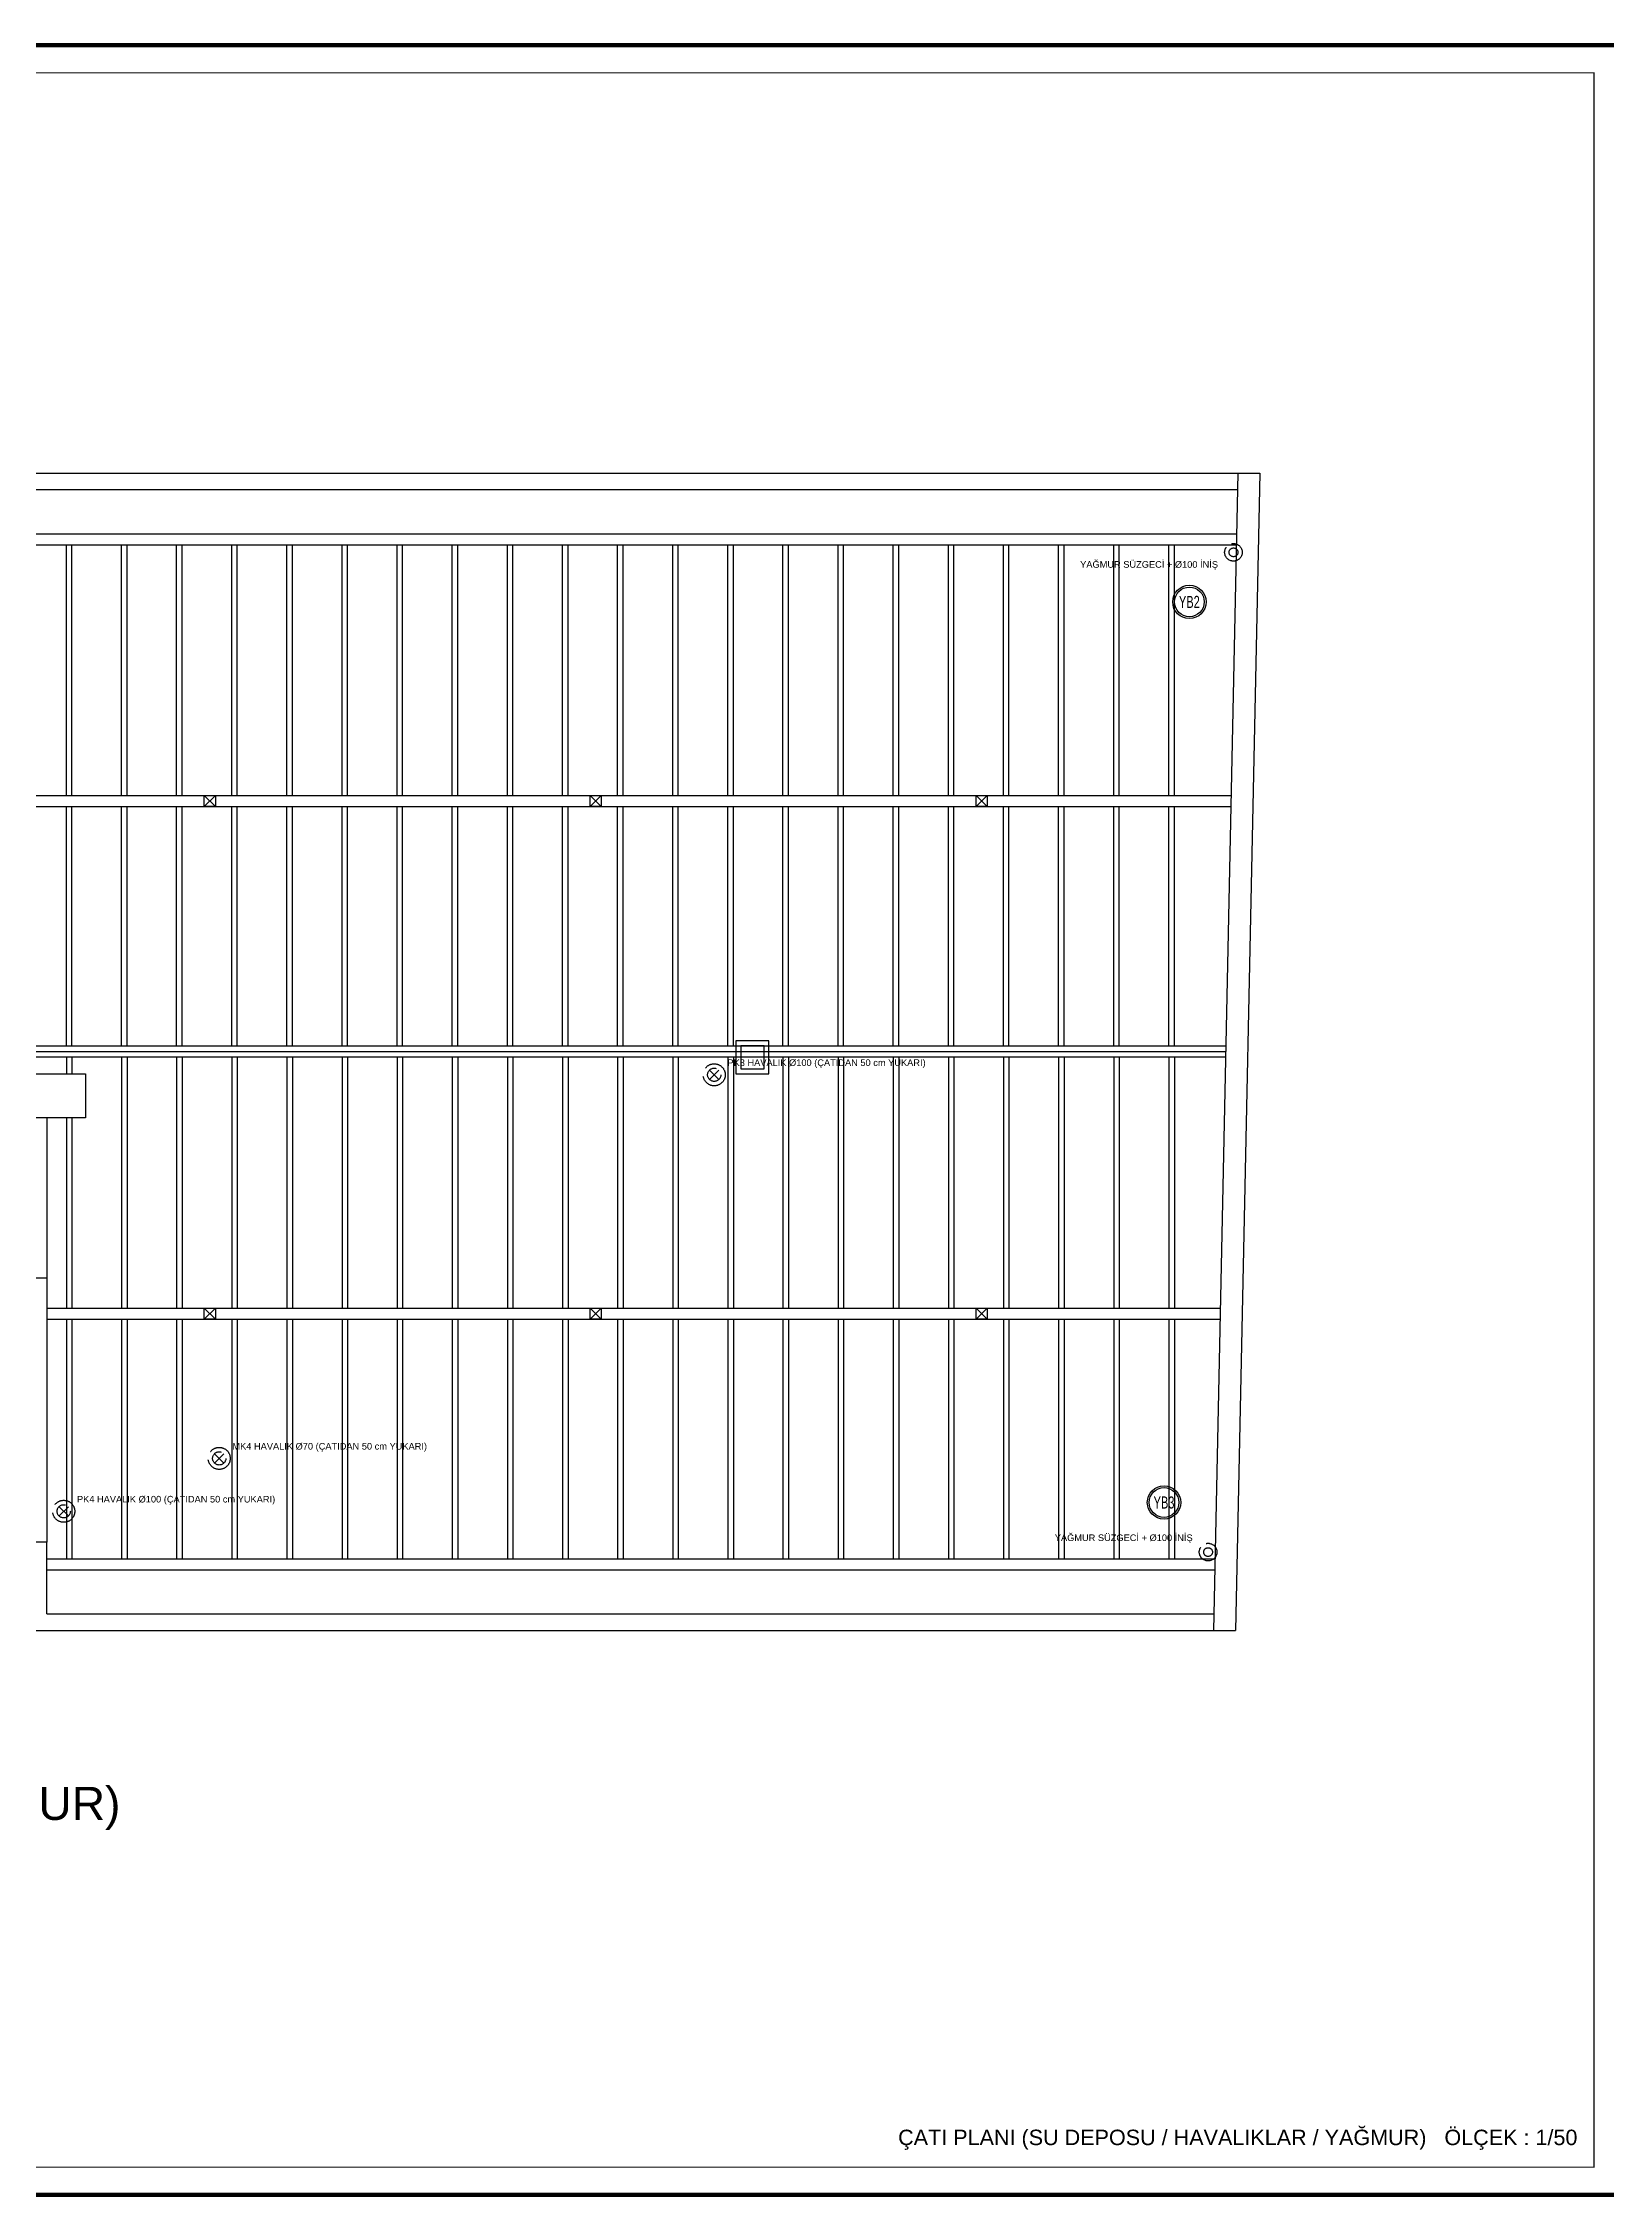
# Model space of a CAD drawing. Header units: centimetres. Extents: x -3952 to 26292, y -15092 to -10712.
# Drawn here: x 17568 to 18987, y -12902 to -10948 of the extents above; entities that cross this region are included whole.
import ezdxf
from ezdxf.enums import TextEntityAlignment as Align

# ---------------------------------------------------------------- set-up
doc = ezdxf.new("R2010")
doc.units = ezdxf.units.CM
doc.linetypes.add('PIS', pattern=[38, 30, -8])
doc.linetypes.add('YAGMUR HATTI', pattern=[36, 30, -6])
for name, color, linetype in [('MIMARI', 8, 'Continuous'), ('MIMARI-KOLON', 8, 'Continuous'), ('MTY-KAT-ADI', 1, 'Continuous'), ('MTY-PAFTA', 7, 'Continuous'), ('MTY-PIS-SU-BORUSU', 6, 'PIS'), ('MTY-PISSU-CAP', 211, 'Continuous'), ('MTY-PISSU-KOLONNO', 211, 'Continuous'), ('MTY-YAGMUR-BORUSU', 3, 'YAGMUR HATTI'), ('MTY-YAGMUR-BORUSU-CAP', 3, 'Continuous'), ('MTY-YAGMURSU-KOLON NO', 7, 'Continuous')]:
    doc.layers.add(name, color=color, linetype=linetype)
doc.layers.add('ROTAS-PAFTA-SINIRI', color=8, linetype='Continuous', plot=False)
doc.styles.add('ANOTATIVO', font='arial.ttf')
doc.styles.add('ROTAS', font='arial.ttf')

# ---------------------------------------------------------------- blocks, each defined once
blk = doc.blocks.new('ROTAS_PAFTA')
blk.add_lwpolyline([(0, 0), (1, 0), (1, 1), (0, 1)], close=True)
blk = doc.blocks.new('MTY-KOLON NO YAGMUR')
at = {"layer": 'MTY-YAGMURSU-KOLON NO', "linetype": 'Continuous', "ltscale": 100}
blk.add_circle((0, 0), 27.5, dxfattribs=at)
at = {"layer": 'MTY-YAGMURSU-KOLON NO', "color": 7, "linetype": 'Continuous', "ltscale": 100}
blk.add_circle((0, 0), 24.5, dxfattribs=at)
at = {"style": 'ANOTATIVO', "width": 0.65}
blk.add_attdef('K', text='', height=20, dxfattribs=at).set_placement((0, 0), align=Align.MIDDLE_CENTER)

msp = doc.modelspace()

# ---------------------------------------------------------------- linework, layer by layer
at = {"layer": 'MIMARI'}
for p, q in [((15585.5, -11338.1), (18671.9, -11338.1)), ((18651.9, -11338.1), (18629.9, -12388.1)), ((18671.9, -11338.1), (18649.9, -12388.1)), ((15605.2, -11353.1), (18651.6, -11353.1)), ((17589.4, -11630.6), (17589.4, -11403.1)), ((17594.4, -11630.6), (17594.4, -11403.1)), ((17639.4, -11630.6), (17639.4, -11403.1)), ((17644.4, -11630.6), (17644.4, -11403.1)), ((17689.4, -11630.6), (17689.4, -11403.1)), ((17694.4, -11630.6), (17694.4, -11403.1)), ((17739.4, -11630.6), (17739.4, -11403.1)), ((17744.4, -11630.6), (17744.4, -11403.1)), ((17789.4, -11630.6), (17789.4, -11403.1)), ((17794.4, -11630.6), (17794.4, -11403.1)), ((17839.4, -11630.6), (17839.4, -11403.1)), ((17844.4, -11630.6), (17844.4, -11403.1)), ((17889.4, -11630.6), (17889.4, -11403.1)), ((17894.4, -11630.6), (17894.4, -11403.1)), ((17939.4, -11630.6), (17939.4, -11403.1)), ((17944.4, -11630.6), (17944.4, -11403.1)), ((17989.4, -11630.6), (17989.4, -11403.1)), ((17994.4, -11630.6), (17994.4, -11403.1)), ((18039.4, -11630.6), (18039.4, -11403.1)), ((18044.4, -11630.6), (18044.4, -11403.1)), ((18089.4, -11630.6), (18089.4, -11403.1)), ((18094.4, -11630.6), (18094.4, -11403.1)), ((18139.4, -11630.6), (18139.4, -11403.1)), ((18144.4, -11630.6), (18144.4, -11403.1)), ((18189.4, -11630.6), (18189.4, -11403.1)), ((18194.4, -11630.6), (18194.4, -11403.1)), ((18239.4, -11630.6), (18239.4, -11403.1)), ((18244.4, -11630.6), (18244.4, -11403.1)), ((18289.4, -11630.6), (18289.4, -11403.1)), ((18294.4, -11630.6), (18294.4, -11403.1)), ((18339.4, -11630.6), (18339.4, -11403.1)), ((18344.4, -11630.6), (18344.4, -11403.1)), ((18389.4, -11630.6), (18389.4, -11403.1)), ((18394.4, -11630.6), (18394.4, -11403.1)), ((18439.4, -11630.6), (18439.4, -11403.1)), ((18444.4, -11630.6), (18444.4, -11403.1)), ((18489.4, -11630.6), (18489.4, -11403.1)), ((18494.4, -11630.6), (18494.4, -11403.1)), ((18539.4, -11630.6), (18539.4, -11403.1)), ((18544.4, -11630.6), (18544.4, -11403.1)), ((18589.4, -11630.6), (18589.4, -11403.1)), ((18594.4, -11630.6), (18594.4, -11403.1)), ((17589.4, -11858.1), (17589.4, -11640.6)), ((17594.4, -11858.1), (17594.4, -11640.6)), ((17639.4, -11858.1), (17639.4, -11640.6)), ((17644.4, -11858.1), (17644.4, -11640.6)), ((17689.4, -11858.1), (17689.4, -11640.6)), ((17694.4, -11858.1), (17694.4, -11640.6)), ((17714.5, -11640.6), (17724.5, -11630.6)), ((17724.5, -11640.6), (17714.5, -11630.6)), ((17739.4, -11858.1), (17739.4, -11640.6)), ((17744.4, -11858.1), (17744.4, -11640.6)), ((17789.4, -11858.1), (17789.4, -11640.6)), ((17794.4, -11858.1), (17794.4, -11640.6)), ((17839.4, -11858.1), (17839.4, -11640.6)), ((17844.4, -11858.1), (17844.4, -11640.6)), ((17889.4, -11858.1), (17889.4, -11640.6)), ((17894.4, -11858.1), (17894.4, -11640.6)), ((17939.4, -11858.1), (17939.4, -11640.6)), ((17944.4, -11858.1), (17944.4, -11640.6)), ((17989.4, -11858.1), (17989.4, -11640.6)), ((17994.4, -11858.1), (17994.4, -11640.6)), ((18039.4, -11858.1), (18039.4, -11640.6)), ((18044.4, -11858.1), (18044.4, -11640.6)), ((18064.6, -11640.6), (18074.6, -11630.6)), ((18074.6, -11640.6), (18064.6, -11630.6)), ((18089.4, -11858.1), (18089.4, -11640.6)), ((18094.4, -11858.1), (18094.4, -11640.6)), ((18139.4, -11858.1), (18139.4, -11640.6)), ((18144.4, -11858.1), (18144.4, -11640.6)), ((18189.4, -11858.1), (18189.4, -11640.6)), ((18194.4, -11858.1), (18194.4, -11640.6)), ((18239.4, -11858.1), (18239.4, -11640.6)), ((18244.4, -11858.1), (18244.4, -11640.6)), ((18289.4, -11858.1), (18289.4, -11640.6)), ((18294.4, -11858.1), (18294.4, -11640.6)), ((18339.4, -11858.1), (18339.4, -11640.6)), ((18344.4, -11858.1), (18344.4, -11640.6)), ((18389.4, -11858.1), (18389.4, -11640.6)), ((18394.4, -11858.1), (18394.4, -11640.6)), ((18414.7, -11640.6), (18424.7, -11630.6)), ((18424.7, -11640.6), (18414.7, -11630.6)), ((18439.4, -11858.1), (18439.4, -11640.6)), ((18444.4, -11858.1), (18444.4, -11640.6)), ((18489.4, -11858.1), (18489.4, -11640.6)), ((18494.4, -11858.1), (18494.4, -11640.6)), ((18539.4, -11858.1), (18539.4, -11640.6)), ((18544.4, -11858.1), (18544.4, -11640.6)), ((18589.4, -11858.1), (18589.4, -11640.6)), ((18594.4, -11858.1), (18594.4, -11640.6)), ((18640.9, -11858.1), (15594.4, -11858.1)), ((18640.9, -11863.1), (15594.4, -11863.1)), ((18640.9, -11868.1), (15594.4, -11868.1)), ((17589.4, -11868.1), (17589.4, -11883.1)), ((17594.4, -11868.1), (17594.4, -11883.1)), ((17639.4, -11868.1), (17639.4, -12095.6)), ((17644.4, -11868.1), (17644.4, -12095.6)), ((17689.4, -11868.1), (17689.4, -12095.6)), ((17694.4, -11868.1), (17694.4, -12095.6)), ((17739.4, -11868.1), (17739.4, -12095.6)), ((17744.4, -11868.1), (17744.4, -12095.6)), ((17789.4, -11868.1), (17789.4, -12095.6)), ((17794.4, -11868.1), (17794.4, -12095.6)), ((17839.4, -11868.1), (17839.4, -12095.6)), ((17844.4, -11868.1), (17844.4, -12095.6)), ((17889.4, -11868.1), (17889.4, -12095.6)), ((17894.4, -11868.1), (17894.4, -12095.6)), ((17939.4, -11868.1), (17939.4, -12095.6)), ((17944.4, -11868.1), (17944.4, -12095.6)), ((17989.4, -11868.1), (17989.4, -12095.6)), ((17994.4, -11868.1), (17994.4, -12095.6)), ((18039.4, -11868.1), (18039.4, -12095.6)), ((18044.4, -11868.1), (18044.4, -12095.6)), ((18089.4, -11868.1), (18089.4, -12095.6)), ((18094.4, -11868.1), (18094.4, -12095.6)), ((18139.4, -11868.1), (18139.4, -12095.6)), ((18144.4, -11868.1), (18144.4, -12095.6)), ((18189.4, -11868.1), (18189.4, -12095.6)), ((18194.4, -11868.1), (18194.4, -12095.6)), ((18239.4, -11868.1), (18239.4, -12095.6)), ((18244.4, -11868.1), (18244.4, -12095.6)), ((18289.4, -11868.1), (18289.4, -12095.6)), ((18294.4, -11868.1), (18294.4, -12095.6)), ((18339.4, -11868.1), (18339.4, -12095.6)), ((18344.4, -11868.1), (18344.4, -12095.6)), ((18389.4, -11868.1), (18389.4, -12095.6)), ((18394.4, -11868.1), (18394.4, -12095.6)), ((18439.4, -11868.1), (18439.4, -12095.6)), ((18444.4, -11868.1), (18444.4, -12095.6)), ((18489.4, -11868.1), (18489.4, -12095.6)), ((18494.4, -11868.1), (18494.4, -12095.6)), ((18539.4, -11868.1), (18539.4, -12095.6)), ((18544.4, -11868.1), (18544.4, -12095.6)), ((18589.4, -11868.1), (18589.4, -12095.6)), ((18594.4, -11868.1), (18594.4, -12095.6)), ((17589.4, -11923.1), (17589.4, -12095.6)), ((17594.4, -11923.1), (17594.4, -12095.6)), ((17589.4, -12105.6), (17589.4, -12323.1)), ((17594.4, -12105.6), (17594.4, -12323.1)), ((17639.4, -12105.6), (17639.4, -12323.1)), ((17644.4, -12105.6), (17644.4, -12323.1)), ((17689.4, -12105.6), (17689.4, -12323.1)), ((17694.4, -12105.6), (17694.4, -12323.1)), ((17714.5, -12105.6), (17724.5, -12095.6)), ((17724.5, -12105.6), (17714.5, -12095.6)), ((17739.4, -12105.6), (17739.4, -12323.1)), ((17744.4, -12105.6), (17744.4, -12323.1)), ((17789.4, -12105.6), (17789.4, -12323.1)), ((17794.4, -12105.6), (17794.4, -12323.1)), ((17839.4, -12105.6), (17839.4, -12323.1)), ((17844.4, -12105.6), (17844.4, -12323.1)), ((17889.4, -12105.6), (17889.4, -12323.1)), ((17894.4, -12105.6), (17894.4, -12323.1)), ((17939.4, -12105.6), (17939.4, -12323.1)), ((17944.4, -12105.6), (17944.4, -12323.1)), ((17989.4, -12105.6), (17989.4, -12323.1)), ((17994.4, -12105.6), (17994.4, -12323.1)), ((18039.4, -12105.6), (18039.4, -12323.1)), ((18044.4, -12105.6), (18044.4, -12323.1)), ((18064.6, -12105.6), (18074.6, -12095.6)), ((18074.6, -12105.6), (18064.6, -12095.6)), ((18089.4, -12105.6), (18089.4, -12323.1)), ((18094.4, -12105.6), (18094.4, -12323.1)), ((18139.4, -12105.6), (18139.4, -12323.1)), ((18144.4, -12105.6), (18144.4, -12323.1)), ((18189.4, -12105.6), (18189.4, -12323.1)), ((18194.4, -12105.6), (18194.4, -12323.1)), ((18239.4, -12105.6), (18239.4, -12323.1)), ((18244.4, -12105.6), (18244.4, -12323.1)), ((18289.4, -12105.6), (18289.4, -12323.1)), ((18294.4, -12105.6), (18294.4, -12323.1)), ((18339.4, -12105.6), (18339.4, -12323.1)), ((18344.4, -12105.6), (18344.4, -12323.1)), ((18389.4, -12105.6), (18389.4, -12323.1)), ((18394.4, -12105.6), (18394.4, -12323.1)), ((18414.7, -12105.6), (18424.7, -12095.6)), ((18424.7, -12105.6), (18414.7, -12095.6)), ((18439.4, -12105.6), (18439.4, -12323.1)), ((18444.4, -12105.6), (18444.4, -12323.1)), ((18489.4, -12105.6), (18489.4, -12323.1)), ((18494.4, -12105.6), (18494.4, -12323.1)), ((18539.4, -12105.6), (18539.4, -12323.1)), ((18544.4, -12105.6), (18544.4, -12323.1)), ((18589.4, -12105.6), (18589.4, -12323.1)), ((18594.4, -12105.6), (18594.4, -12323.1)), ((17571.7, -12373.1), (17571.7, -12308.1)), ((17556.7, -12388.1), (18649.9, -12388.1)), ((17571.7, -12373.1), (18630.2, -12373.1))]:
    msp.add_line(p, q, dxfattribs=at)
for points in [[(15604.1, -11403.1), (18650.6, -11403.1)], [(15604.3, -11393.1), (18650.8, -11393.1)], [(15599.1, -11640.6), (18645.6, -11640.6)], [(15599.3, -11630.6), (18645.6, -11630.6)], [(17724.5, -11630.6), (17724.5, -11640.6), (17714.5, -11640.6), (17714.5, -11630.6), (17724.5, -11630.6)], [(18074.6, -11630.6), (18074.6, -11640.6), (18064.6, -11640.6), (18064.6, -11630.6), (18074.6, -11630.6)], [(18424.7, -11630.6), (18424.7, -11640.6), (18414.7, -11640.6), (18414.7, -11630.6), (18424.7, -11630.6)], [(18196.7, -11853.1), (18196.7, -11883.1), (18226.7, -11883.1), (18226.7, -11853.1), (18196.7, -11853.1)], [(18201.2, -11857.6), (18201.2, -11878.6), (18222.2, -11878.6), (18222.2, -11857.6), (18201.2, -11857.6)], [(17571.7, -11923.1), (17571.7, -12068.1)], [(17571.7, -12095.6), (18636.1, -12095.6)], [(17571.7, -12105.6), (18635.8, -12105.6)], [(17724.5, -12095.6), (17724.5, -12105.6), (17714.5, -12105.6), (17714.5, -12095.6), (17724.5, -12095.6)], [(18074.6, -12095.6), (18074.6, -12105.6), (18064.6, -12105.6), (18064.6, -12095.6), (18074.6, -12095.6)], [(18424.7, -12095.6), (18424.7, -12105.6), (18414.7, -12105.6), (18414.7, -12095.6), (18424.7, -12095.6)], [(17571.7, -12323.1), (18631.3, -12323.1)], [(17571.7, -12333.1), (18631.1, -12333.1)]]:
    msp.add_lwpolyline(points, dxfattribs=at)
at = {"layer": 'MIMARI-KOLON'}
for points in [[(17531.7, -11883.1), (17606.7, -11883.1), (17606.7, -11923.1), (17531.7, -11923.1), (17531.7, -11883.1)], [(17541.7, -12068.1), (17571.7, -12068.1), (17571.7, -12308.1), (17541.7, -12308.1), (17541.7, -12068.1)]]:
    msp.add_lwpolyline(points, dxfattribs=at)
at = {"layer": 'MTY-PAFTA'}
for points, const_width in [([(15200, -12900), (19000, -12900), (19000, -10950), (15200, -10950)], 4), ([(15225, -12875), (18975, -12875), (18975, -10975), (15225, -10975)], 1)]:
    msp.add_lwpolyline(points, close=True, dxfattribs=dict(at, const_width=const_width))
at = {"layer": 'MTY-PIS-SU-BORUSU'}
for p, q in [((18172.8, -11888.2), (18181.2, -11879.8)), ((18172.8, -11879.8), (18181.2, -11888.2)), ((17723.8, -12236.2), (17732.2, -12227.8)), ((17723.8, -12227.8), (17732.2, -12236.2)), ((17582.8, -12284.2), (17591.2, -12275.8)), ((17582.8, -12275.8), (17591.2, -12284.2))]:
    msp.add_line(p, q, dxfattribs=at)
for centre, radius in [((18177, -11884), 10), ((18177, -11884), 6), ((17728, -12232), 10), ((17728, -12232), 6), ((17587, -12280), 10), ((17587, -12280), 6)]:
    msp.add_circle(centre, radius, dxfattribs=at)
at = {"layer": 'MTY-YAGMUR-BORUSU'}
for centre, radius in [((18648, -11410), 8), ((18648, -11410), 4), ((18625, -12317), 8), ((18625, -12317), 4)]:
    msp.add_circle(centre, radius, dxfattribs=at)

# ---------------------------------------------------------------- block references
at = {"layer": 'MTY-PISSU-KOLONNO'}
ref = msp.add_blockref('MTY-KOLON NO YAGMUR', (18608, -11455), dxfattribs=dict(at, xscale=0.55, yscale=0.55))
ref.add_attrib('K', 'YB2', dxfattribs={"height": 11, "style": 'ANOTATIVO', "width": 0.65}).set_placement((18608, -11455), align=Align.MIDDLE_CENTER)
ref = msp.add_blockref('MTY-KOLON NO YAGMUR', (18585, -12272), dxfattribs=dict(at, xscale=0.55, yscale=0.55))
ref.add_attrib('K', 'YB3', dxfattribs={"height": 11, "style": 'ANOTATIVO', "width": 0.65}).set_placement((18585, -12272), align=Align.MIDDLE_CENTER)
at = {"layer": 'ROTAS-PAFTA-SINIRI', "xscale": 3800, "yscale": 1950}
msp.add_blockref('ROTAS_PAFTA', (15200, -12900), dxfattribs=at)

# ---------------------------------------------------------------- texts
at = {"layer": 'MTY-KAT-ADI', "style": 'ROTAS'}
msp.add_text('ÇATI PLANI (SU DEPOSU / HAVALIKLAR / YAĞMUR)', height=30, dxfattribs=at).set_placement((17125, -12560), align=Align.CENTER)
at = {"layer": 'MTY-PAFTA', "style": 'ROTAS'}
msp.add_text('ÇATI PLANI (SU DEPOSU / HAVALIKLAR / YAĞMUR)   ÖLÇEK : 1/50', height=14, dxfattribs=at).set_placement((18960, -12855), align=Align.RIGHT)
at = {"layer": 'MTY-PISSU-CAP', "style": 'ROTAS'}
for s, p in [('PK3 HAVALIK Ø100 (ÇATIDAN 50 cm YUKARI)', (18189, -11876)), ('MK4 HAVALIK Ø70 (ÇATIDAN 50 cm YUKARI)', (17740, -12224)), ('PK4 HAVALIK Ø100 (ÇATIDAN 50 cm YUKARI)', (17599, -12272))]:
    msp.add_text(s, height=6, dxfattribs=at).set_placement(p)
at = {"layer": 'MTY-YAGMUR-BORUSU-CAP', "style": 'ROTAS'}
for p in [(18634, -11424), (18611, -12307)]:
    msp.add_text('YAĞMUR SÜZGECİ + Ø100 İNİŞ', height=6, dxfattribs=at).set_placement(p, align=Align.RIGHT)

doc.saveas('drawing.dxf')
